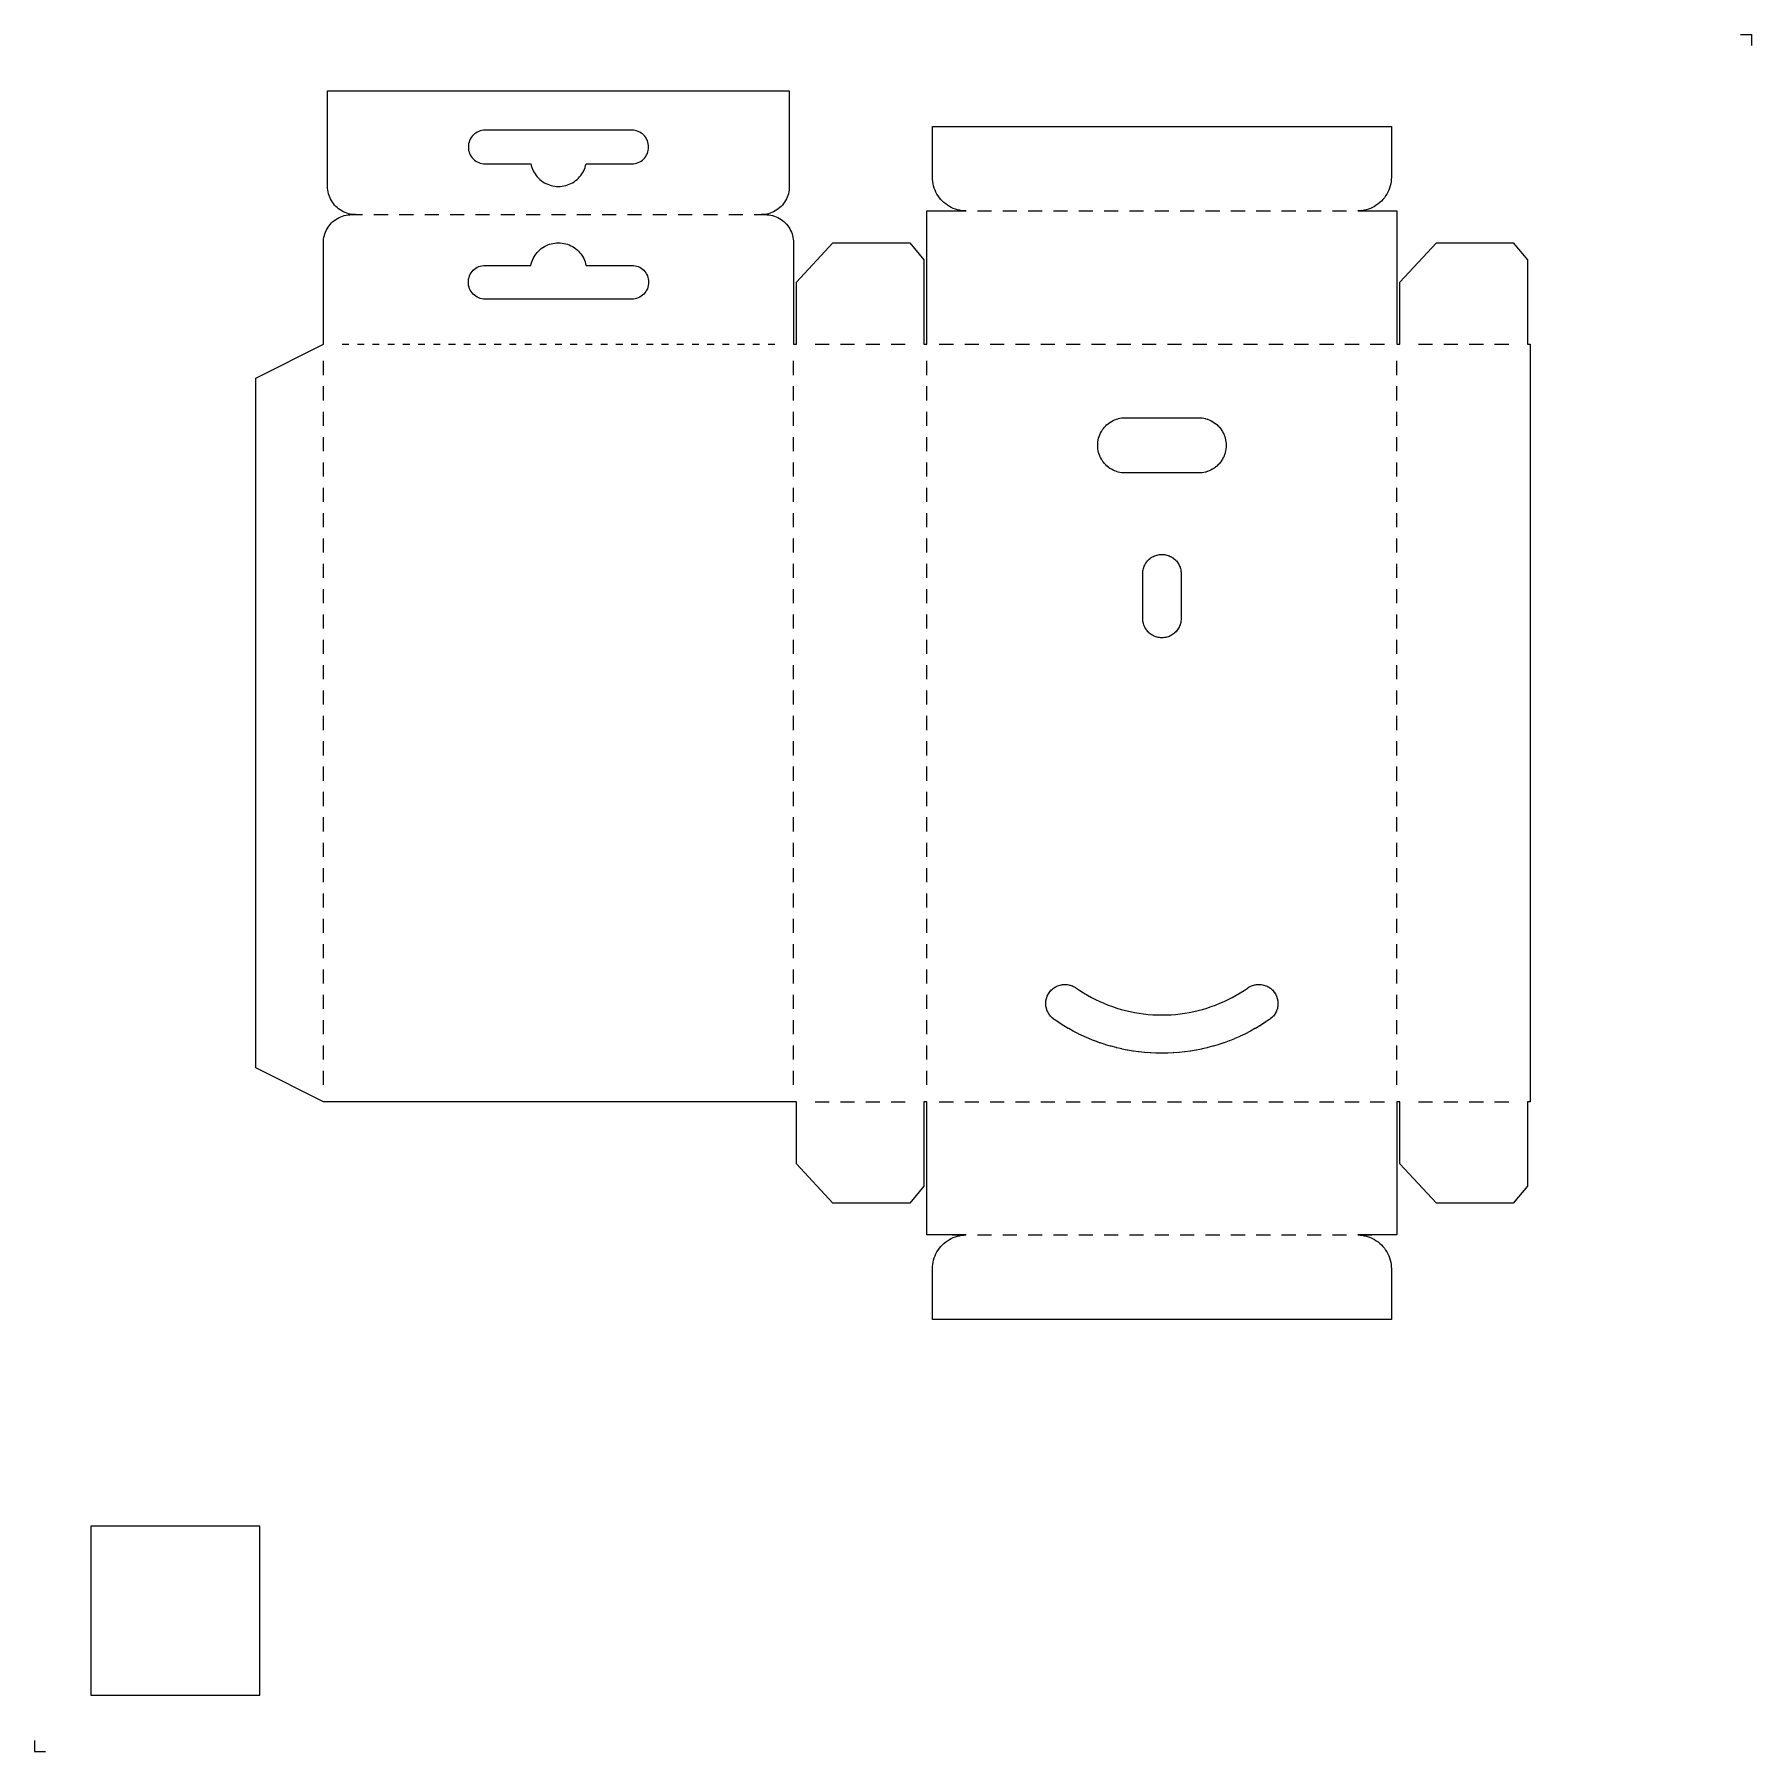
# Model space of a CAD drawing. Extents: x 0 to 305, y 0 to 305.
import ezdxf

# ---------------------------------------------------------------- set-up
doc = ezdxf.new("R2010")
doc.units = 0
doc.layers.add('KONTROLLE', color=7, linetype='Continuous')
doc.layers.add('SCHNEIDEN', color=1, linetype='Continuous')

msp = doc.modelspace()

# ---------------------------------------------------------------- linework, layer by layer
at = {"layer": 'KONTROLLE', "color": 7}
for points in [[(302.8, 304.8), (304.8, 304.8), (304.8, 302.8)], [(0, 2), (0, 0), (2, 0)]]:
    msp.add_lwpolyline(points, dxfattribs=at)
msp.add_lwpolyline([(40, 10), (40, 40), (10, 40), (10, 10)], close=True, dxfattribs=at)
at = {"layer": 'SCHNEIDEN', "color": 1}
for points in [[(39.3, 243.8), (39.3, 243.8), (51.3, 249.8), (51.3, 249.8), (51.3, 249.8), (51.3, 249.8), (51.3, 249.8), (51.3, 249.8), (51.3, 249.8), (51.3, 249.8), (51.3, 249.8), (51.3, 249.8), (51.3, 249.8), (51.3, 249.8), (51.3, 267.8), (51.3, 267.8), (51.31, 268.13), (51.31, 268.13), (51.34, 268.45), (51.34, 268.45), (51.4, 268.78), (51.4, 268.78), (51.47, 269.09), (51.47, 269.09), (51.57, 269.41), (51.57, 269.41), (51.68, 269.71), (51.68, 269.71), (51.82, 270.01), (51.82, 270.01), (51.97, 270.3), (51.97, 270.3), (52.14, 270.58), (52.14, 270.58), (52.33, 270.84), (52.33, 270.84), (52.54, 271.1), (52.54, 271.1), (52.76, 271.34), (52.76, 271.34), (53, 271.56), (53, 271.56), (53.26, 271.77), (53.26, 271.77), (53.52, 271.96), (53.52, 271.96), (53.8, 272.13), (53.8, 272.13), (54.09, 272.28), (54.09, 272.28), (54.39, 272.42), (54.39, 272.42), (54.69, 272.53), (54.69, 272.53), (55.01, 272.63), (55.01, 272.63), (55.32, 272.7), (55.32, 272.7), (55.65, 272.76), (55.65, 272.76), (55.97, 272.79), (55.97, 272.79), (56.3, 272.8), (56.3, 272.8), (56.99, 272.8), (56.99, 272.8), (56.99, 272.8), (56.99, 272.8), (56.99, 272.8), (56.99, 272.8), (56.99, 272.8), (56.99, 272.8), (56.99, 272.8), (56.99, 272.8), (56.99, 272.8), (56.99, 272.8), (56.99, 272.8), (56.99, 272.8), (56.99, 272.8), (56.99, 272.8), (56.99, 272.8), (56.99, 272.8), (56.99, 272.8), (56.99, 272.8), (56.99, 272.8), (56.99, 272.8), (56.99, 272.8), (56.99, 272.8), (56.99, 272.8), (56.99, 272.8), (56.99, 272.8), (56.99, 272.8), (56.99, 272.8), (56.99, 272.8), (56.99, 272.8), (56.99, 272.8), (56.99, 272.8), (56.72, 272.81), (56.72, 272.81), (56.4, 272.84), (56.4, 272.84), (56.07, 272.9), (56.07, 272.9), (55.76, 272.97), (55.76, 272.97), (55.44, 273.07), (55.44, 273.07), (55.14, 273.18), (55.14, 273.18), (54.84, 273.32), (54.84, 273.32), (54.55, 273.47), (54.55, 273.47), (54.27, 273.64), (54.27, 273.64), (54.01, 273.83), (54.01, 273.83), (53.75, 274.04), (53.75, 274.04), (53.51, 274.26), (53.51, 274.26), (53.29, 274.5), (53.29, 274.5), (53.08, 274.76), (53.08, 274.76), (52.89, 275.02), (52.89, 275.02), (52.72, 275.3), (52.72, 275.3), (52.57, 275.59), (52.57, 275.59), (52.43, 275.89), (52.43, 275.89), (52.32, 276.19), (52.32, 276.19), (52.22, 276.51), (52.22, 276.51), (52.15, 276.82), (52.15, 276.82), (52.09, 277.15), (52.09, 277.15), (52.06, 277.47), (52.06, 277.47), (52.05, 277.8), (52.05, 277.8), (52.05, 294.8), (52.05, 294.8), (52.05, 294.8), (134, 294.8), (134, 294.8), (134, 294.8), (134, 277.8), (134, 277.8), (133.99, 277.47), (133.99, 277.47), (133.96, 277.15), (133.96, 277.15), (133.9, 276.82), (133.9, 276.82), (133.83, 276.51), (133.83, 276.51), (133.73, 276.19), (133.73, 276.19), (133.62, 275.89), (133.62, 275.89), (133.48, 275.59), (133.48, 275.59), (133.33, 275.3), (133.33, 275.3), (133.16, 275.02), (133.16, 275.02), (132.97, 274.76), (132.97, 274.76), (132.76, 274.5), (132.76, 274.5), (132.54, 274.26), (132.54, 274.26), (132.3, 274.04), (132.3, 274.04), (132.04, 273.83), (132.04, 273.83), (131.78, 273.64), (131.78, 273.64), (131.5, 273.47), (131.5, 273.47), (131.21, 273.32), (131.21, 273.32), (130.91, 273.18), (130.91, 273.18), (130.61, 273.07), (130.61, 273.07), (130.29, 272.97), (130.29, 272.97), (129.98, 272.9), (129.98, 272.9), (129.65, 272.84), (129.65, 272.84), (129.33, 272.81), (129.33, 272.81), (129.06, 272.8), (129.06, 272.8), (129.06, 272.8), (129.06, 272.8), (129.06, 272.8), (129.06, 272.8), (129.06, 272.8), (129.06, 272.8), (129.06, 272.8), (129.06, 272.8), (129.06, 272.8), (129.06, 272.8), (129.06, 272.8), (129.06, 272.8), (129.06, 272.8), (129.06, 272.8), (129.06, 272.8), (129.06, 272.8), (129.06, 272.8), (129.06, 272.8), (129.06, 272.8), (129.06, 272.8), (129.06, 272.8), (129.06, 272.8), (129.06, 272.8), (129.06, 272.8), (129.06, 272.8), (129.06, 272.8), (129.06, 272.8), (129.06, 272.8), (129.06, 272.8), (129.06, 272.8), (129.06, 272.8), (129.75, 272.8), (129.75, 272.8), (130.08, 272.79), (130.08, 272.79), (130.4, 272.76), (130.4, 272.76), (130.73, 272.7), (130.73, 272.7), (131.04, 272.63), (131.04, 272.63), (131.36, 272.53), (131.36, 272.53), (131.66, 272.42), (131.66, 272.42), (131.96, 272.28), (131.96, 272.28), (132.25, 272.13), (132.25, 272.13), (132.53, 271.96), (132.53, 271.96), (132.79, 271.77), (132.79, 271.77), (133.05, 271.56), (133.05, 271.56), (133.29, 271.34), (133.29, 271.34), (133.51, 271.1), (133.51, 271.1), (133.72, 270.84), (133.72, 270.84), (133.91, 270.58), (133.91, 270.58), (134.08, 270.3), (134.08, 270.3), (134.23, 270.01), (134.23, 270.01), (134.37, 269.71), (134.37, 269.71), (134.48, 269.41), (134.48, 269.41), (134.58, 269.09), (134.58, 269.09), (134.65, 268.78), (134.65, 268.78), (134.71, 268.45), (134.71, 268.45), (134.74, 268.13), (134.74, 268.13), (134.75, 267.8), (134.75, 267.8), (134.75, 249.8), (134.75, 249.8), (134.75, 249.8), (134.75, 249.8), (134.75, 249.8), (134.75, 249.8), (134.75, 249.8), (134.75, 249.8), (134.75, 249.8), (134.75, 249.8), (134.75, 249.8), (134.75, 249.8), (134.75, 249.8), (134.75, 249.8), (134.75, 249.8), (134.75, 249.8), (134.75, 249.8), (135.25, 249.8), (135.25, 249.8), (135.25, 249.8), (135.25, 249.8), (135.25, 249.8), (135.25, 249.8), (135.25, 249.8), (135.25, 249.8), (135.25, 249.8), (135.25, 249.8), (135.25, 249.8), (135.25, 249.8), (135.25, 249.8), (135.25, 249.8), (135.25, 249.8), (135.25, 249.8), (135.25, 249.8), (135.25, 260.8), (135.25, 260.8), (135.25, 260.8), (141.75, 267.8), (141.75, 267.8), (141.75, 267.8), (155.4, 267.8), (155.4, 267.8), (155.4, 267.8), (157.9, 264.8), (157.9, 264.8), (157.9, 264.8), (157.9, 249.8), (157.9, 249.8), (157.9, 249.8), (157.9, 249.8), (157.9, 249.8), (157.9, 249.8), (157.9, 249.8), (157.9, 249.8), (157.9, 249.8), (157.9, 249.8), (157.9, 249.8), (157.9, 249.8), (157.9, 249.8), (157.9, 249.8), (157.9, 249.8), (157.9, 249.8), (157.9, 249.8), (158.4, 249.8), (158.4, 249.8), (158.4, 249.8), (158.4, 249.8), (158.4, 249.8), (158.4, 249.8), (158.4, 249.8), (158.4, 249.8), (158.4, 249.8), (158.4, 249.8), (158.4, 249.8), (158.4, 249.8), (158.4, 249.8), (158.4, 249.8), (158.4, 249.8), (158.4, 249.8), (158.4, 249.8), (158.4, 273.45), (158.4, 273.45), (158.4, 273.45), (165.34, 273.45), (165.34, 273.45), (165.34, 273.45), (165.34, 273.45), (165.34, 273.45), (165.34, 273.45), (165.34, 273.45), (165.34, 273.45), (165.34, 273.45), (165.34, 273.45), (165.34, 273.45), (165.34, 273.45), (165.34, 273.45), (165.34, 273.45), (165.34, 273.45), (165.34, 273.45), (165.34, 273.45), (165.34, 273.45), (165.34, 273.45), (165.34, 273.45), (165.34, 273.45), (165.34, 273.45), (165.34, 273.45), (165.34, 273.45), (165.34, 273.45), (165.34, 273.45), (165.34, 273.45), (165.34, 273.45), (165.34, 273.45), (165.34, 273.45), (165.34, 273.45), (165.34, 273.45), (165.34, 273.45), (165.01, 273.46), (165.01, 273.46), (164.62, 273.5), (164.62, 273.5), (164.23, 273.57), (164.23, 273.57), (163.85, 273.65), (163.85, 273.65), (163.47, 273.77), (163.47, 273.77), (163.1, 273.91), (163.1, 273.91), (162.75, 274.07), (162.75, 274.07), (162.4, 274.25), (162.4, 274.25), (162.07, 274.46), (162.07, 274.46), (161.75, 274.69), (161.75, 274.69), (161.44, 274.94), (161.44, 274.94), (161.16, 275.21), (161.16, 275.21), (160.89, 275.49), (160.89, 275.49), (160.64, 275.8), (160.64, 275.8), (160.41, 276.12), (160.41, 276.12), (160.2, 276.45), (160.2, 276.45), (160.02, 276.8), (160.02, 276.8), (159.86, 277.15), (159.86, 277.15), (159.72, 277.52), (159.72, 277.52), (159.6, 277.9), (159.6, 277.9), (159.52, 278.28), (159.52, 278.28), (159.45, 278.67), (159.45, 278.67), (159.41, 279.06), (159.41, 279.06), (159.4, 279.45), (159.4, 279.45), (159.4, 288.45), (159.4, 288.45), (159.4, 288.45), (240.85, 288.45), (240.85, 288.45), (240.85, 288.45), (240.85, 279.45), (240.85, 279.45), (240.84, 279.06), (240.84, 279.06), (240.8, 278.67), (240.8, 278.67), (240.73, 278.28), (240.73, 278.28), (240.65, 277.9), (240.65, 277.9), (240.53, 277.52), (240.53, 277.52), (240.39, 277.15), (240.39, 277.15), (240.23, 276.8), (240.23, 276.8), (240.05, 276.45), (240.05, 276.45), (239.84, 276.12), (239.84, 276.12), (239.61, 275.8), (239.61, 275.8), (239.36, 275.49), (239.36, 275.49), (239.09, 275.21), (239.09, 275.21), (238.81, 274.94), (238.81, 274.94), (238.5, 274.69), (238.5, 274.69), (238.18, 274.46), (238.18, 274.46), (237.85, 274.25), (237.85, 274.25), (237.5, 274.07), (237.5, 274.07), (237.15, 273.91), (237.15, 273.91), (236.78, 273.77), (236.78, 273.77), (236.4, 273.65), (236.4, 273.65), (236.02, 273.57), (236.02, 273.57), (235.63, 273.5), (235.63, 273.5), (235.24, 273.46), (235.24, 273.46), (234.91, 273.45), (234.91, 273.45), (234.91, 273.45), (234.91, 273.45), (234.91, 273.45), (234.91, 273.45), (234.91, 273.45), (234.91, 273.45), (234.91, 273.45), (234.91, 273.45), (234.91, 273.45), (234.91, 273.45), (234.91, 273.45), (234.91, 273.45), (234.91, 273.45), (234.91, 273.45), (234.91, 273.45), (234.91, 273.45), (234.91, 273.45), (234.91, 273.45), (234.91, 273.45), (234.91, 273.45), (234.91, 273.45), (234.91, 273.45), (234.91, 273.45), (234.91, 273.45), (234.91, 273.45), (234.91, 273.45), (234.91, 273.45), (234.91, 273.45), (234.91, 273.45), (234.91, 273.45), (234.91, 273.45), (241.85, 273.45), (241.85, 273.45), (241.85, 273.45), (241.85, 249.8), (241.85, 249.8), (241.85, 249.8), (241.85, 249.8), (241.85, 249.8), (241.85, 249.8), (241.85, 249.8), (241.85, 249.8), (241.85, 249.8), (241.85, 249.8), (241.85, 249.8), (241.85, 249.8), (241.85, 249.8), (241.85, 249.8), (241.85, 249.8), (241.85, 249.8), (241.85, 249.8), (242.35, 249.8), (242.35, 249.8), (242.35, 249.8), (242.35, 249.8), (242.35, 249.8), (242.35, 249.8), (242.35, 249.8), (242.35, 249.8), (242.35, 249.8), (242.35, 249.8), (242.35, 249.8), (242.35, 249.8), (242.35, 249.8), (242.35, 249.8), (242.35, 249.8), (242.35, 249.8), (242.35, 249.8), (242.35, 260.8), (242.35, 260.8), (242.35, 260.8), (248.85, 267.8), (248.85, 267.8), (248.85, 267.8), (262.5, 267.8), (262.5, 267.8), (262.5, 267.8), (265, 264.8), (265, 264.8), (265, 264.8), (265, 249.8), (265, 249.8), (265, 249.8), (265, 249.8), (265, 249.8), (265, 249.8), (265, 249.8), (265, 249.8), (265, 249.8), (265, 249.8), (265, 249.8), (265, 249.8), (265, 249.8), (265, 249.8), (265, 249.8), (265, 249.8), (265, 249.8), (265.5, 249.8), (265.5, 249.8), (265.5, 249.8), (265.5, 115.35), (265.5, 115.35), (265.5, 115.35), (265, 115.35), (265, 115.35), (265, 115.35), (265, 115.35), (265, 115.35), (265, 115.35), (265, 115.35), (265, 115.35), (265, 115.35), (265, 115.35), (265, 115.35), (265, 115.35), (265, 115.35), (265, 115.35), (265, 115.35), (265, 115.35), (265, 115.35), (265, 100.35), (265, 100.35), (265, 100.35), (262.5, 97.35), (262.5, 97.35), (262.5, 97.35), (248.85, 97.35), (248.85, 97.35), (248.85, 97.35), (242.35, 104.35), (242.35, 104.35), (242.35, 104.35), (242.35, 115.35), (242.35, 115.35), (242.35, 115.35), (242.35, 115.35), (242.35, 115.35), (242.35, 115.35), (242.35, 115.35), (242.35, 115.35), (242.35, 115.35), (242.35, 115.35), (242.35, 115.35), (242.35, 115.35), (242.35, 115.35), (242.35, 115.35), (242.35, 115.35), (242.35, 115.35), (242.35, 115.35), (241.85, 115.35), (241.85, 115.35), (241.85, 115.35), (241.85, 115.35), (241.85, 115.35), (241.85, 115.35), (241.85, 115.35), (241.85, 115.35), (241.85, 115.35), (241.85, 115.35), (241.85, 115.35), (241.85, 115.35), (241.85, 115.35), (241.85, 115.35), (241.85, 115.35), (241.85, 115.35), (241.85, 115.35), (241.85, 91.7), (241.85, 91.7), (241.85, 91.7), (234.91, 91.7), (234.91, 91.7), (234.91, 91.7), (234.91, 91.7), (234.91, 91.7), (234.91, 91.7), (234.91, 91.7), (234.91, 91.7), (234.91, 91.7), (234.91, 91.7), (234.91, 91.7), (234.91, 91.7), (234.91, 91.7), (234.91, 91.7), (234.91, 91.7), (234.91, 91.7), (234.91, 91.7), (234.91, 91.7), (234.91, 91.7), (234.91, 91.7), (234.91, 91.7), (234.91, 91.7), (234.91, 91.7), (234.91, 91.7), (234.91, 91.7), (234.91, 91.7), (234.91, 91.7), (234.91, 91.7), (234.91, 91.7), (234.91, 91.7), (234.91, 91.7), (234.91, 91.7), (234.91, 91.7), (235.24, 91.69), (235.24, 91.69), (235.63, 91.65), (235.63, 91.65), (236.02, 91.58), (236.02, 91.58), (236.4, 91.5), (236.4, 91.5), (236.78, 91.38), (236.78, 91.38), (237.15, 91.24), (237.15, 91.24), (237.5, 91.08), (237.5, 91.08), (237.85, 90.9), (237.85, 90.9), (238.18, 90.69), (238.18, 90.69), (238.5, 90.46), (238.5, 90.46), (238.81, 90.21), (238.81, 90.21), (239.09, 89.94), (239.09, 89.94), (239.36, 89.66), (239.36, 89.66), (239.61, 89.35), (239.61, 89.35), (239.84, 89.03), (239.84, 89.03), (240.05, 88.7), (240.05, 88.7), (240.23, 88.35), (240.23, 88.35), (240.39, 88), (240.39, 88), (240.53, 87.63), (240.53, 87.63), (240.65, 87.25), (240.65, 87.25), (240.73, 86.87), (240.73, 86.87), (240.8, 86.48), (240.8, 86.48), (240.84, 86.09), (240.84, 86.09), (240.85, 85.7), (240.85, 85.7), (240.85, 76.7), (240.85, 76.7), (240.85, 76.7), (159.4, 76.7), (159.4, 76.7), (159.4, 76.7), (159.4, 85.7), (159.4, 85.7), (159.41, 86.09), (159.41, 86.09), (159.45, 86.48), (159.45, 86.48), (159.52, 86.87), (159.52, 86.87), (159.6, 87.25), (159.6, 87.25), (159.72, 87.63), (159.72, 87.63), (159.86, 88), (159.86, 88), (160.02, 88.35), (160.02, 88.35), (160.2, 88.7), (160.2, 88.7), (160.41, 89.03), (160.41, 89.03), (160.64, 89.35), (160.64, 89.35), (160.89, 89.66), (160.89, 89.66), (161.16, 89.94), (161.16, 89.94), (161.44, 90.21), (161.44, 90.21), (161.75, 90.46), (161.75, 90.46), (162.07, 90.69), (162.07, 90.69), (162.4, 90.9), (162.4, 90.9), (162.75, 91.08), (162.75, 91.08), (163.1, 91.24), (163.1, 91.24), (163.47, 91.38), (163.47, 91.38), (163.85, 91.5), (163.85, 91.5), (164.23, 91.58), (164.23, 91.58), (164.62, 91.65), (164.62, 91.65), (165.01, 91.69), (165.01, 91.69), (165.34, 91.7), (165.34, 91.7), (165.34, 91.7), (165.34, 91.7), (165.34, 91.7), (165.34, 91.7), (165.34, 91.7), (165.34, 91.7), (165.34, 91.7), (165.34, 91.7), (165.34, 91.7), (165.34, 91.7), (165.34, 91.7), (165.34, 91.7), (165.34, 91.7), (165.34, 91.7), (165.34, 91.7), (165.34, 91.7), (165.34, 91.7), (165.34, 91.7), (165.34, 91.7), (165.34, 91.7), (165.34, 91.7), (165.34, 91.7), (165.34, 91.7), (165.34, 91.7), (165.34, 91.7), (165.34, 91.7), (165.34, 91.7), (165.34, 91.7), (165.34, 91.7), (165.34, 91.7), (165.34, 91.7), (158.4, 91.7), (158.4, 91.7), (158.4, 91.7), (158.4, 115.35), (158.4, 115.35), (158.4, 115.35), (158.4, 115.35), (158.4, 115.35), (158.4, 115.35), (158.4, 115.35), (158.4, 115.35), (158.4, 115.35), (158.4, 115.35), (158.4, 115.35), (158.4, 115.35), (158.4, 115.35), (158.4, 115.35), (158.4, 115.35), (158.4, 115.35), (158.4, 115.35), (157.9, 115.35), (157.9, 115.35), (157.9, 115.35), (157.9, 115.35), (157.9, 115.35), (157.9, 115.35), (157.9, 115.35), (157.9, 115.35), (157.9, 115.35), (157.9, 115.35), (157.9, 115.35), (157.9, 115.35), (157.9, 115.35), (157.9, 115.35), (157.9, 115.35), (157.9, 115.35), (157.9, 115.35), (157.9, 100.35), (157.9, 100.35), (157.9, 100.35), (155.4, 97.35), (155.4, 97.35), (155.4, 97.35), (141.75, 97.35), (141.75, 97.35), (141.75, 97.35), (135.25, 104.35), (135.25, 104.35), (135.25, 104.35), (135.25, 115.35), (135.25, 115.35), (135.25, 115.35), (135.25, 115.35), (135.25, 115.35), (135.25, 115.35), (135.25, 115.35), (135.25, 115.35), (135.25, 115.35), (135.25, 115.35), (135.25, 115.35), (135.25, 115.35), (135.25, 115.35), (135.25, 115.35), (135.25, 115.35), (135.25, 115.35), (135.25, 115.35), (51.3, 115.35), (51.3, 115.35), (51.3, 115.35), (51.3, 115.35), (51.3, 115.35), (39.3, 121.35), (39.3, 121.35), (39.3, 121.35), (39.3, 243.8)], [(106.32, 281.81), (106.61, 281.86), (106.9, 281.93), (107.17, 282.03), (107.44, 282.15), (107.69, 282.31), (107.93, 282.48), (108.15, 282.68), (108.34, 282.9), (108.52, 283.13), (108.67, 283.39), (108.8, 283.65), (108.9, 283.93), (108.97, 284.21), (109.01, 284.51), (109.03, 284.8), (109.01, 285.09), (108.97, 285.39), (108.9, 285.67), (108.8, 285.95), (108.67, 286.21), (108.52, 286.47), (108.34, 286.7), (108.15, 286.92), (107.93, 287.12), (107.69, 287.29), (107.44, 287.45), (107.17, 287.57), (106.9, 287.67), (106.61, 287.74), (106.32, 287.79), (106.03, 287.8), (93.03, 287.8), (80.03, 287.8), (79.73, 287.79), (79.44, 287.74), (79.15, 287.67), (78.88, 287.57), (78.61, 287.45), (78.36, 287.29), (78.12, 287.12), (77.9, 286.92), (77.71, 286.7), (77.53, 286.47), (77.38, 286.21), (77.25, 285.95), (77.15, 285.67), (77.08, 285.39), (77.04, 285.09), (77.03, 284.8), (77.04, 284.51), (77.08, 284.21), (77.15, 283.93), (77.25, 283.65), (77.38, 283.39), (77.53, 283.13), (77.71, 282.9), (77.9, 282.68), (78.12, 282.48), (78.36, 282.31), (78.61, 282.15), (78.88, 282.03), (79.15, 281.93), (79.44, 281.86), (79.73, 281.81), (80.03, 281.8), (88.13, 281.8), (88.2, 281.51), (88.29, 281.19), (88.41, 280.89), (88.54, 280.59), (88.69, 280.3), (88.87, 280.02), (89.06, 279.76), (89.27, 279.5), (89.49, 279.26), (89.73, 279.04), (89.98, 278.83), (90.25, 278.64), (90.53, 278.47), (90.81, 278.32), (91.11, 278.18), (91.42, 278.07), (91.73, 277.97), (92.05, 277.9), (92.37, 277.84), (92.7, 277.81), (93.03, 277.8), (93.35, 277.81), (93.68, 277.84), (94, 277.9), (94.32, 277.97), (94.63, 278.07), (94.94, 278.18), (95.24, 278.32), (95.52, 278.47), (95.8, 278.64), (96.07, 278.83), (96.32, 279.04), (96.56, 279.26), (96.78, 279.5), (96.99, 279.76), (97.18, 280.02), (97.36, 280.3), (97.51, 280.59), (97.64, 280.89), (97.76, 281.19), (97.85, 281.51), (97.92, 281.8), (106.03, 281.8)], [(106.32, 263.79), (106.61, 263.74), (106.9, 263.67), (107.17, 263.57), (107.44, 263.45), (107.69, 263.29), (107.93, 263.12), (108.15, 262.92), (108.34, 262.7), (108.52, 262.47), (108.67, 262.21), (108.8, 261.95), (108.9, 261.67), (108.97, 261.39), (109.01, 261.09), (109.03, 260.8), (109.01, 260.51), (108.97, 260.21), (108.9, 259.93), (108.8, 259.65), (108.67, 259.39), (108.52, 259.13), (108.34, 258.9), (108.15, 258.68), (107.93, 258.48), (107.69, 258.31), (107.44, 258.15), (107.17, 258.03), (106.9, 257.93), (106.61, 257.86), (106.32, 257.81), (106.03, 257.8), (93.03, 257.8), (80.03, 257.8), (79.73, 257.81), (79.44, 257.86), (79.15, 257.93), (78.88, 258.03), (78.61, 258.15), (78.36, 258.31), (78.12, 258.48), (77.9, 258.68), (77.71, 258.9), (77.53, 259.13), (77.38, 259.39), (77.25, 259.65), (77.15, 259.93), (77.08, 260.21), (77.04, 260.51), (77.03, 260.8), (77.04, 261.09), (77.08, 261.39), (77.15, 261.67), (77.25, 261.95), (77.38, 262.21), (77.53, 262.47), (77.71, 262.7), (77.9, 262.92), (78.12, 263.12), (78.36, 263.29), (78.61, 263.45), (78.88, 263.57), (79.15, 263.67), (79.44, 263.74), (79.73, 263.79), (80.03, 263.8), (88.13, 263.8), (88.2, 264.09), (88.29, 264.41), (88.41, 264.71), (88.54, 265.01), (88.69, 265.3), (88.87, 265.58), (89.06, 265.84), (89.27, 266.1), (89.49, 266.34), (89.73, 266.56), (89.98, 266.77), (90.25, 266.96), (90.53, 267.13), (90.81, 267.28), (91.11, 267.42), (91.42, 267.53), (91.73, 267.63), (92.05, 267.7), (92.37, 267.76), (92.7, 267.79), (93.03, 267.8), (93.35, 267.79), (93.68, 267.76), (94, 267.7), (94.32, 267.63), (94.63, 267.53), (94.94, 267.42), (95.24, 267.28), (95.52, 267.13), (95.8, 266.96), (96.07, 266.77), (96.32, 266.56), (96.56, 266.34), (96.78, 266.1), (96.99, 265.84), (97.18, 265.58), (97.36, 265.3), (97.51, 265.01), (97.64, 264.71), (97.76, 264.41), (97.85, 264.09), (97.92, 263.8), (106.03, 263.8)], [(206.64, 226.95), (206.63, 226.95), (193.62, 226.95), (193.61, 226.95), (193.32, 226.96), (193.29, 226.96), (193, 226.99), (192.97, 226.99), (192.68, 227.04), (192.66, 227.05), (192.37, 227.11), (192.34, 227.12), (192.06, 227.21), (192.04, 227.21), (191.76, 227.32), (191.74, 227.33), (191.47, 227.45), (191.45, 227.46), (191.19, 227.6), (191.16, 227.61), (190.91, 227.77), (190.89, 227.78), (190.65, 227.95), (190.63, 227.97), (190.4, 228.16), (190.38, 228.17), (190.17, 228.38), (190.15, 228.39), (189.95, 228.61), (189.93, 228.63), (189.75, 228.86), (189.73, 228.88), (189.56, 229.12), (189.54, 229.14), (189.39, 229.39), (189.38, 229.41), (189.24, 229.67), (189.22, 229.69), (189.1, 229.96), (189.09, 229.99), (188.99, 230.26), (188.98, 230.29), (188.9, 230.57), (188.89, 230.59), (188.82, 230.88), (188.82, 230.91), (188.77, 231.2), (188.77, 231.22), (188.74, 231.52), (188.73, 231.54), (188.73, 231.84), (188.73, 231.86), (188.73, 232.16), (188.74, 232.18), (188.77, 232.48), (188.77, 232.5), (188.82, 232.79), (188.82, 232.82), (188.89, 233.11), (188.9, 233.13), (188.98, 233.41), (188.99, 233.44), (189.09, 233.71), (189.1, 233.74), (189.22, 234.01), (189.24, 234.03), (189.38, 234.29), (189.39, 234.31), (189.54, 234.56), (189.56, 234.58), (189.73, 234.82), (189.75, 234.84), (189.93, 235.07), (189.95, 235.09), (190.15, 235.31), (190.17, 235.32), (190.38, 235.53), (190.4, 235.54), (190.63, 235.73), (190.65, 235.75), (190.89, 235.92), (190.91, 235.93), (191.16, 236.09), (191.19, 236.1), (191.45, 236.24), (191.47, 236.25), (191.74, 236.37), (191.76, 236.38), (192.04, 236.49), (192.06, 236.49), (192.34, 236.58), (192.37, 236.59), (192.66, 236.65), (192.68, 236.66), (192.97, 236.71), (193, 236.71), (193.29, 236.74), (193.32, 236.74), (193.61, 236.75), (193.62, 236.75), (206.63, 236.75), (206.64, 236.75), (206.93, 236.74), (206.96, 236.74), (207.25, 236.71), (207.28, 236.71), (207.57, 236.66), (207.59, 236.65), (207.88, 236.59), (207.91, 236.58), (208.19, 236.49), (208.21, 236.49), (208.49, 236.38), (208.51, 236.37), (208.78, 236.25), (208.8, 236.24), (209.06, 236.1), (209.09, 236.09), (209.34, 235.93), (209.36, 235.92), (209.6, 235.75), (209.62, 235.73), (209.85, 235.54), (209.87, 235.53), (210.08, 235.32), (210.1, 235.31), (210.3, 235.09), (210.32, 235.07), (210.5, 234.84), (210.52, 234.82), (210.69, 234.58), (210.71, 234.56), (210.86, 234.31), (210.87, 234.29), (211.01, 234.03), (211.03, 234.01), (211.15, 233.74), (211.16, 233.71), (211.26, 233.44), (211.27, 233.41), (211.35, 233.13), (211.36, 233.11), (211.43, 232.82), (211.43, 232.79), (211.48, 232.5), (211.48, 232.48), (211.51, 232.18), (211.52, 232.16), (211.52, 231.86), (211.52, 231.84), (211.52, 231.54), (211.51, 231.52), (211.48, 231.22), (211.48, 231.2), (211.43, 230.91), (211.43, 230.88), (211.36, 230.59), (211.35, 230.57), (211.27, 230.29), (211.26, 230.26), (211.16, 229.99), (211.15, 229.96), (211.03, 229.69), (211.01, 229.67), (210.87, 229.41), (210.86, 229.39), (210.71, 229.14), (210.69, 229.12), (210.52, 228.88), (210.5, 228.86), (210.32, 228.63), (210.3, 228.61), (210.1, 228.39), (210.08, 228.38), (209.87, 228.17), (209.85, 228.16), (209.62, 227.97), (209.6, 227.95), (209.36, 227.78), (209.34, 227.77), (209.09, 227.61), (209.06, 227.6), (208.8, 227.46), (208.78, 227.45), (208.51, 227.33), (208.49, 227.32), (208.21, 227.21), (208.19, 227.21), (207.91, 227.12), (207.88, 227.11), (207.59, 227.05), (207.57, 227.04), (207.28, 226.99), (207.25, 226.99), (206.96, 226.96), (206.93, 226.96)], [(200.14, 197.7), (200.12, 197.7), (200.11, 197.7), (199.92, 197.71), (199.89, 197.71), (199.69, 197.73), (199.67, 197.73), (199.47, 197.76), (199.45, 197.77), (199.26, 197.81), (199.23, 197.82), (199.04, 197.88), (199.02, 197.88), (198.84, 197.95), (198.81, 197.96), (198.63, 198.04), (198.61, 198.06), (198.44, 198.15), (198.41, 198.16), (198.25, 198.27), (198.23, 198.28), (198.07, 198.39), (198.04, 198.41), (197.89, 198.54), (197.87, 198.55), (197.73, 198.69), (197.71, 198.71), (197.58, 198.85), (197.56, 198.87), (197.44, 199.02), (197.42, 199.04), (197.31, 199.2), (197.29, 199.22), (197.19, 199.39), (197.17, 199.41), (197.08, 199.58), (197.07, 199.61), (196.99, 199.79), (196.98, 199.81), (196.91, 199.99), (196.9, 200.02), (196.84, 200.21), (196.84, 200.23), (196.79, 200.42), (196.79, 200.45), (196.76, 200.64), (196.75, 200.67), (196.73, 200.86), (196.73, 200.89), (196.73, 201.09), (196.72, 201.1), (196.72, 209.1), (196.73, 209.11), (196.73, 209.31), (196.73, 209.34), (196.75, 209.53), (196.76, 209.56), (196.79, 209.75), (196.79, 209.78), (196.84, 209.97), (196.84, 209.99), (196.9, 210.18), (196.91, 210.21), (196.98, 210.39), (196.99, 210.41), (197.07, 210.59), (197.08, 210.62), (197.17, 210.79), (197.19, 210.81), (197.29, 210.98), (197.31, 211), (197.42, 211.16), (197.44, 211.18), (197.56, 211.33), (197.58, 211.35), (197.71, 211.49), (197.73, 211.51), (197.87, 211.65), (197.89, 211.66), (198.04, 211.79), (198.07, 211.81), (198.23, 211.92), (198.25, 211.93), (198.41, 212.04), (198.44, 212.05), (198.61, 212.14), (198.63, 212.15), (198.81, 212.24), (198.84, 212.25), (199.02, 212.32), (199.04, 212.32), (199.23, 212.38), (199.26, 212.39), (199.45, 212.43), (199.47, 212.44), (199.67, 212.47), (199.69, 212.47), (199.89, 212.49), (199.92, 212.49), (200.11, 212.5), (200.14, 212.5), (200.33, 212.49), (200.36, 212.49), (200.56, 212.47), (200.58, 212.47), (200.78, 212.44), (200.8, 212.43), (200.99, 212.39), (201.02, 212.38), (201.21, 212.32), (201.23, 212.32), (201.41, 212.25), (201.44, 212.24), (201.62, 212.15), (201.64, 212.14), (201.81, 212.05), (201.84, 212.04), (202, 211.93), (202.02, 211.92), (202.18, 211.81), (202.21, 211.79), (202.36, 211.66), (202.38, 211.65), (202.52, 211.51), (202.54, 211.49), (202.67, 211.35), (202.69, 211.33), (202.81, 211.18), (202.83, 211.16), (202.94, 211), (202.96, 210.98), (203.06, 210.81), (203.08, 210.79), (203.17, 210.62), (203.18, 210.59), (203.26, 210.41), (203.27, 210.39), (203.34, 210.21), (203.35, 210.18), (203.41, 209.99), (203.41, 209.97), (203.46, 209.78), (203.46, 209.75), (203.49, 209.56), (203.5, 209.53), (203.52, 209.34), (203.52, 209.31), (203.52, 209.11), (203.52, 209.1), (203.52, 201.1), (203.52, 201.09), (203.52, 200.89), (203.52, 200.86), (203.5, 200.67), (203.49, 200.64), (203.46, 200.45), (203.46, 200.42), (203.41, 200.23), (203.41, 200.21), (203.35, 200.02), (203.34, 199.99), (203.27, 199.81), (203.26, 199.79), (203.18, 199.61), (203.17, 199.58), (203.08, 199.41), (203.06, 199.39), (202.96, 199.22), (202.94, 199.2), (202.83, 199.04), (202.81, 199.02), (202.69, 198.87), (202.67, 198.85), (202.54, 198.71), (202.52, 198.69), (202.38, 198.55), (202.36, 198.54), (202.21, 198.41), (202.18, 198.39), (202.02, 198.28), (202, 198.27), (201.84, 198.16), (201.81, 198.15), (201.64, 198.06), (201.62, 198.04), (201.44, 197.96), (201.41, 197.95), (201.23, 197.88), (201.21, 197.88), (201.02, 197.82), (200.99, 197.81), (200.8, 197.77), (200.78, 197.76), (200.58, 197.73), (200.56, 197.73), (200.36, 197.71), (200.33, 197.71)], [(185.54, 135.11), (186.23, 134.67), (186.93, 134.26), (187.64, 133.86), (188.36, 133.49), (189.09, 133.15), (189.84, 132.82), (190.59, 132.52), (191.36, 132.24), (192.13, 131.98), (192.9, 131.75), (193.69, 131.54), (194.48, 131.36), (195.28, 131.2), (196.08, 131.06), (196.88, 130.95), (197.69, 130.86), (198.5, 130.8), (199.31, 130.76), (200.12, 130.75), (200.94, 130.76), (201.75, 130.8), (202.56, 130.86), (203.37, 130.95), (204.17, 131.06), (204.97, 131.2), (205.77, 131.36), (206.56, 131.54), (207.35, 131.75), (208.12, 131.98), (208.89, 132.24), (209.66, 132.52), (210.41, 132.82), (211.16, 133.15), (211.89, 133.49), (212.61, 133.86), (213.32, 134.26), (214.02, 134.67), (214.71, 135.11), (215.42, 135.59), (215.44, 135.6), (215.6, 135.7), (215.62, 135.72), (215.8, 135.81), (215.82, 135.82), (216, 135.9), (216.02, 135.91), (216.21, 135.98), (216.23, 135.99), (216.42, 136.05), (216.44, 136.06), (216.63, 136.1), (216.66, 136.11), (216.85, 136.14), (216.88, 136.14), (217.07, 136.17), (217.1, 136.17), (217.3, 136.18), (217.32, 136.18), (217.52, 136.17), (217.55, 136.17), (217.74, 136.15), (217.77, 136.15), (217.96, 136.12), (217.99, 136.11), (218.18, 136.07), (218.2, 136.06), (218.39, 136.01), (218.42, 136), (218.6, 135.93), (218.62, 135.92), (218.8, 135.84), (218.83, 135.83), (219, 135.74), (219.02, 135.72), (219.19, 135.62), (219.21, 135.61), (219.37, 135.49), (219.39, 135.48), (219.55, 135.35), (219.57, 135.34), (219.71, 135.2), (219.73, 135.19), (219.86, 135.04), (219.88, 135.02), (220.01, 134.87), (220.02, 134.85), (220.14, 134.69), (220.15, 134.67), (220.26, 134.51), (220.27, 134.48), (220.37, 134.31), (220.38, 134.29), (220.46, 134.11), (220.47, 134.08), (220.54, 133.9), (220.55, 133.88), (220.61, 133.69), (220.61, 133.66), (220.66, 133.47), (220.66, 133.45), (220.7, 133.25), (220.7, 133.23), (220.72, 133.03), (220.72, 133.01), (220.73, 132.81), (220.73, 132.78), (220.73, 132.59), (220.73, 132.56), (220.71, 132.37), (220.7, 132.34), (220.67, 132.15), (220.67, 132.12), (220.63, 131.93), (220.62, 131.9), (220.56, 131.72), (220.55, 131.69), (220.49, 131.51), (220.48, 131.48), (220.4, 131.3), (220.39, 131.28), (220.29, 131.11), (220.28, 131.08), (220.18, 130.92), (220.16, 130.89), (220.05, 130.73), (220.04, 130.71), (219.91, 130.56), (219.89, 130.54), (219.76, 130.4), (219.74, 130.38), (219.6, 130.24), (219.58, 130.23), (219.43, 130.1), (219.41, 130.08), (219.25, 129.97), (219.24, 129.96), (218.48, 129.45), (218.48, 129.44), (218.4, 129.39), (218.39, 129.39), (217.62, 128.9), (217.62, 128.9), (217.54, 128.85), (217.53, 128.85), (216.74, 128.38), (216.74, 128.38), (216.66, 128.33), (216.65, 128.33), (215.85, 127.88), (215.85, 127.88), (215.76, 127.84), (215.76, 127.84), (214.94, 127.42), (214.94, 127.42), (214.86, 127.37), (214.85, 127.37), (214.02, 126.98), (214.02, 126.98), (213.93, 126.94), (213.93, 126.94), (213.09, 126.57), (213.08, 126.57), (213, 126.53), (212.99, 126.53), (212.14, 126.19), (212.14, 126.19), (212.05, 126.15), (212.05, 126.15), (211.19, 125.83), (211.18, 125.83), (211.09, 125.8), (211.09, 125.8), (210.22, 125.51), (210.21, 125.51), (210.12, 125.48), (210.12, 125.48), (209.24, 125.22), (209.24, 125.22), (209.15, 125.19), (209.14, 125.19), (208.26, 124.96), (208.25, 124.95), (208.16, 124.93), (208.15, 124.93), (207.26, 124.72), (207.26, 124.72), (207.17, 124.7), (207.16, 124.7), (206.26, 124.52), (206.26, 124.52), (206.17, 124.5), (206.16, 124.5), (205.26, 124.35), (205.25, 124.35), (205.16, 124.33), (205.15, 124.33), (204.25, 124.21), (204.24, 124.2), (204.15, 124.19), (204.14, 124.19), (203.23, 124.1), (203.23, 124.09), (203.14, 124.09), (203.13, 124.09), (202.22, 124.02), (202.21, 124.02), (202.12, 124.01), (202.11, 124.01), (201.2, 123.97), (201.19, 123.97), (201.1, 123.96), (201.09, 123.96), (200.18, 123.95), (200.17, 123.95), (200.08, 123.95), (200.07, 123.95), (199.16, 123.96), (199.15, 123.96), (199.06, 123.97), (199.05, 123.97), (198.14, 124.01), (198.13, 124.01), (198.04, 124.02), (198.03, 124.02), (197.12, 124.09), (197.11, 124.09), (197.02, 124.09), (197.02, 124.1), (196.11, 124.19), (196.1, 124.19), (196.01, 124.2), (196, 124.21), (195.1, 124.33), (195.09, 124.33), (195, 124.35), (194.99, 124.35), (194.09, 124.5), (194.08, 124.5), (193.99, 124.52), (193.99, 124.52), (193.09, 124.7), (193.08, 124.7), (192.99, 124.72), (192.99, 124.72), (192.1, 124.93), (192.09, 124.93), (192, 124.95), (191.99, 124.96), (191.11, 125.19), (191.1, 125.19), (191.01, 125.22), (191.01, 125.22), (190.13, 125.48), (190.13, 125.48), (190.04, 125.51), (190.03, 125.51), (189.16, 125.8), (189.16, 125.8), (189.07, 125.83), (189.06, 125.83), (188.2, 126.15), (188.2, 126.15), (188.11, 126.19), (188.11, 126.19), (187.26, 126.53), (187.25, 126.53), (187.17, 126.57), (187.16, 126.57), (186.32, 126.94), (186.32, 126.94), (186.23, 126.98), (186.23, 126.98), (185.4, 127.37), (185.39, 127.37), (185.31, 127.42), (185.31, 127.42), (184.49, 127.84), (184.49, 127.84), (184.4, 127.88), (184.4, 127.88), (183.6, 128.33), (183.59, 128.33), (183.51, 128.38), (183.51, 128.38), (182.72, 128.85), (182.71, 128.85), (182.63, 128.9), (182.63, 128.9), (181.86, 129.39), (181.85, 129.39), (181.77, 129.44), (181.77, 129.45), (181.01, 129.96), (181, 129.97), (180.84, 130.08), (180.82, 130.1), (180.67, 130.23), (180.65, 130.24), (180.51, 130.38), (180.49, 130.4), (180.36, 130.54), (180.34, 130.56), (180.21, 130.71), (180.2, 130.73), (180.09, 130.89), (180.07, 130.92), (179.97, 131.08), (179.96, 131.11), (179.86, 131.28), (179.85, 131.3), (179.77, 131.48), (179.76, 131.51), (179.7, 131.69), (179.69, 131.72), (179.63, 131.9), (179.62, 131.93), (179.58, 132.12), (179.58, 132.15), (179.55, 132.34), (179.54, 132.37), (179.52, 132.56), (179.52, 132.59), (179.52, 132.78), (179.52, 132.81), (179.53, 133.01), (179.53, 133.03), (179.55, 133.23), (179.55, 133.25), (179.59, 133.45), (179.59, 133.47), (179.64, 133.66), (179.64, 133.69), (179.7, 133.88), (179.71, 133.9), (179.78, 134.08), (179.79, 134.11), (179.87, 134.29), (179.88, 134.31), (179.98, 134.48), (179.99, 134.51), (180.1, 134.67), (180.11, 134.69), (180.23, 134.85), (180.24, 134.87), (180.37, 135.02), (180.39, 135.04), (180.52, 135.19), (180.54, 135.2), (180.68, 135.34), (180.7, 135.35), (180.86, 135.48), (180.88, 135.49), (181.04, 135.61), (181.06, 135.62), (181.23, 135.72), (181.25, 135.74), (181.42, 135.83), (181.45, 135.84), (181.63, 135.92), (181.65, 135.93), (181.83, 136), (181.86, 136.01), (182.05, 136.06), (182.07, 136.07), (182.26, 136.11), (182.29, 136.12), (182.48, 136.15), (182.51, 136.15), (182.7, 136.17), (182.73, 136.17), (182.93, 136.18), (182.95, 136.18), (183.15, 136.17), (183.18, 136.17), (183.37, 136.14), (183.4, 136.14), (183.59, 136.11), (183.62, 136.1), (183.81, 136.06), (183.83, 136.05), (184.02, 135.99), (184.04, 135.98), (184.23, 135.91), (184.25, 135.9), (184.43, 135.82), (184.45, 135.81), (184.63, 135.72), (184.65, 135.7), (184.81, 135.6), (184.83, 135.59)]]:
    msp.add_lwpolyline(points, close=True, dxfattribs=at)
for points in [[(55.77, 272.8), (58.27, 272.8)], [(60.27, 272.8), (62.77, 272.8)], [(64.78, 272.8), (67.28, 272.8)], [(69.28, 272.8), (71.78, 272.8)], [(73.78, 272.8), (76.28, 272.8)], [(78.28, 272.8), (80.78, 272.8)], [(82.78, 272.8), (85.28, 272.8)], [(87.28, 272.8), (89.78, 272.8)], [(91.78, 272.8), (94.27, 272.8)], [(96.27, 272.8), (98.78, 272.8)], [(100.78, 272.8), (103.28, 272.8)], [(105.28, 272.8), (107.78, 272.8)], [(109.78, 272.8), (112.28, 272.8)], [(114.28, 272.8), (116.77, 272.8)], [(118.77, 272.8), (121.27, 272.8)], [(123.27, 272.8), (125.77, 272.8)], [(127.77, 272.8), (130.27, 272.8)], [(162.88, 273.45), (165.38, 273.45)], [(167.38, 273.45), (169.88, 273.45)], [(171.88, 273.45), (174.38, 273.45)], [(176.38, 273.45), (178.88, 273.45)], [(180.88, 273.45), (183.38, 273.45)], [(185.38, 273.45), (187.88, 273.45)], [(189.88, 273.45), (192.38, 273.45)], [(194.38, 273.45), (196.88, 273.45)], [(198.88, 273.45), (201.38, 273.45)], [(203.38, 273.45), (205.88, 273.45)], [(207.88, 273.45), (210.38, 273.45)], [(212.38, 273.45), (214.88, 273.45)], [(216.88, 273.45), (219.38, 273.45)], [(221.38, 273.45), (223.88, 273.45)], [(225.88, 273.45), (228.38, 273.45)], [(230.38, 273.45), (232.88, 273.45)], [(234.88, 273.45), (237.38, 273.45)], [(54.62, 249.8), (55.83, 249.8)], [(57.33, 249.8), (58.52, 249.8)], [(60.02, 249.8), (61.23, 249.8)], [(62.73, 249.8), (63.92, 249.8)], [(65.42, 249.8), (66.62, 249.8)], [(68.12, 249.8), (69.33, 249.8)], [(70.83, 249.8), (72.03, 249.8)], [(73.53, 249.8), (74.72, 249.8)], [(76.22, 249.8), (77.42, 249.8)], [(78.92, 249.8), (80.12, 249.8)], [(81.62, 249.8), (82.83, 249.8)], [(84.32, 249.8), (85.53, 249.8)], [(87.03, 249.8), (88.22, 249.8)], [(89.72, 249.8), (90.93, 249.8)], [(92.43, 249.8), (93.62, 249.8)], [(95.12, 249.8), (96.33, 249.8)], [(97.83, 249.8), (99.03, 249.8)], [(100.53, 249.8), (101.73, 249.8)], [(103.23, 249.8), (104.43, 249.8)], [(105.93, 249.8), (107.13, 249.8)], [(108.63, 249.8), (109.83, 249.8)], [(111.33, 249.8), (112.53, 249.8)], [(114.03, 249.8), (115.23, 249.8)], [(116.73, 249.8), (117.93, 249.8)], [(119.43, 249.8), (120.63, 249.8)], [(122.13, 249.8), (123.33, 249.8)], [(124.83, 249.8), (126.03, 249.8)], [(127.53, 249.8), (128.73, 249.8)], [(130.23, 249.8), (131.43, 249.8)], [(138.57, 249.8), (141.07, 249.8)], [(143.07, 249.8), (145.57, 249.8)], [(147.57, 249.8), (150.07, 249.8)], [(152.07, 249.8), (154.57, 249.8)], [(160.62, 249.8), (163.12, 249.8)], [(165.12, 249.8), (167.62, 249.8)], [(169.62, 249.8), (172.12, 249.8)], [(174.12, 249.8), (176.62, 249.8)], [(178.62, 249.8), (181.12, 249.8)], [(183.12, 249.8), (185.62, 249.8)], [(187.62, 249.8), (190.12, 249.8)], [(192.12, 249.8), (194.62, 249.8)], [(196.62, 249.8), (199.12, 249.8)], [(201.12, 249.8), (203.62, 249.8)], [(205.62, 249.8), (208.12, 249.8)], [(210.12, 249.8), (212.62, 249.8)], [(214.62, 249.8), (217.12, 249.8)], [(219.12, 249.8), (221.62, 249.8)], [(223.62, 249.8), (226.12, 249.8)], [(228.12, 249.8), (230.62, 249.8)], [(232.62, 249.8), (235.12, 249.8)], [(237.12, 249.8), (239.62, 249.8)], [(245.68, 249.8), (248.18, 249.8)], [(250.18, 249.8), (252.68, 249.8)], [(254.68, 249.8), (257.18, 249.8)], [(259.18, 249.8), (261.68, 249.8)], [(51.3, 244.33), (51.3, 246.83)], [(134.75, 244.33), (134.75, 246.83)], [(158.4, 244.33), (158.4, 246.83)], [(241.85, 244.33), (241.85, 246.83)], [(51.3, 239.83), (51.3, 242.33)], [(134.75, 239.83), (134.75, 242.33)], [(158.4, 239.83), (158.4, 242.33)], [(241.85, 239.83), (241.85, 242.33)], [(51.3, 235.33), (51.3, 237.83)], [(134.75, 235.33), (134.75, 237.83)], [(158.4, 235.33), (158.4, 237.83)], [(241.85, 235.33), (241.85, 237.83)], [(51.3, 230.83), (51.3, 233.33)], [(134.75, 230.83), (134.75, 233.33)], [(158.4, 230.83), (158.4, 233.33)], [(241.85, 230.83), (241.85, 233.33)], [(51.3, 226.33), (51.3, 228.83)], [(134.75, 226.33), (134.75, 228.83)], [(158.4, 226.33), (158.4, 228.83)], [(241.85, 226.33), (241.85, 228.83)], [(51.3, 221.83), (51.3, 224.33)], [(134.75, 221.83), (134.75, 224.33)], [(158.4, 221.83), (158.4, 224.33)], [(241.85, 221.83), (241.85, 224.33)], [(51.3, 217.33), (51.3, 219.83)], [(134.75, 217.33), (134.75, 219.83)], [(158.4, 217.33), (158.4, 219.83)], [(241.85, 217.33), (241.85, 219.83)], [(51.3, 212.83), (51.3, 215.33)], [(134.75, 212.83), (134.75, 215.33)], [(158.4, 212.83), (158.4, 215.33)], [(241.85, 212.83), (241.85, 215.33)], [(51.3, 208.33), (51.3, 210.83)], [(134.75, 208.33), (134.75, 210.83)], [(158.4, 208.33), (158.4, 210.83)], [(241.85, 208.33), (241.85, 210.83)], [(51.3, 203.83), (51.3, 206.33)], [(134.75, 203.83), (134.75, 206.33)], [(158.4, 203.83), (158.4, 206.33)], [(241.85, 203.83), (241.85, 206.33)], [(51.3, 199.33), (51.3, 201.83)], [(134.75, 199.33), (134.75, 201.83)], [(158.4, 199.33), (158.4, 201.83)], [(241.85, 199.33), (241.85, 201.83)], [(51.3, 194.83), (51.3, 197.33)], [(134.75, 194.83), (134.75, 197.33)], [(158.4, 194.83), (158.4, 197.33)], [(241.85, 194.83), (241.85, 197.33)], [(51.3, 190.33), (51.3, 192.83)], [(134.75, 190.33), (134.75, 192.83)], [(158.4, 190.33), (158.4, 192.83)], [(241.85, 190.33), (241.85, 192.83)], [(51.3, 185.83), (51.3, 188.33)], [(134.75, 185.83), (134.75, 188.33)], [(158.4, 185.83), (158.4, 188.33)], [(241.85, 185.83), (241.85, 188.33)], [(51.3, 181.33), (51.3, 183.83)], [(134.75, 181.33), (134.75, 183.83)], [(158.4, 181.33), (158.4, 183.83)], [(241.85, 181.33), (241.85, 183.83)], [(51.3, 176.83), (51.3, 179.33)], [(134.75, 176.83), (134.75, 179.33)], [(158.4, 176.83), (158.4, 179.33)], [(241.85, 176.83), (241.85, 179.33)], [(51.3, 172.33), (51.3, 174.83)], [(134.75, 172.33), (134.75, 174.83)], [(158.4, 172.33), (158.4, 174.83)], [(241.85, 172.33), (241.85, 174.83)], [(51.3, 167.83), (51.3, 170.33)], [(134.75, 167.83), (134.75, 170.33)], [(158.4, 167.83), (158.4, 170.33)], [(241.85, 167.83), (241.85, 170.33)], [(51.3, 163.33), (51.3, 165.83)], [(134.75, 163.33), (134.75, 165.83)], [(158.4, 163.33), (158.4, 165.83)], [(241.85, 163.33), (241.85, 165.83)], [(51.3, 158.83), (51.3, 161.33)], [(134.75, 158.83), (134.75, 161.33)], [(158.4, 158.83), (158.4, 161.33)], [(241.85, 158.83), (241.85, 161.33)], [(51.3, 154.33), (51.3, 156.83)], [(134.75, 154.33), (134.75, 156.83)], [(158.4, 154.33), (158.4, 156.83)], [(241.85, 154.33), (241.85, 156.83)], [(51.3, 149.83), (51.3, 152.33)], [(134.75, 149.83), (134.75, 152.33)], [(158.4, 149.83), (158.4, 152.33)], [(241.85, 149.83), (241.85, 152.33)], [(51.3, 145.33), (51.3, 147.83)], [(134.75, 145.33), (134.75, 147.83)], [(158.4, 145.33), (158.4, 147.83)], [(241.85, 145.33), (241.85, 147.83)], [(51.3, 140.83), (51.3, 143.33)], [(134.75, 140.83), (134.75, 143.33)], [(158.4, 140.83), (158.4, 143.33)], [(241.85, 140.83), (241.85, 143.33)], [(51.3, 136.33), (51.3, 138.83)], [(134.75, 136.33), (134.75, 138.83)], [(158.4, 136.33), (158.4, 138.83)], [(241.85, 136.33), (241.85, 138.83)], [(51.3, 131.83), (51.3, 134.33)], [(134.75, 131.83), (134.75, 134.33)], [(158.4, 131.83), (158.4, 134.33)], [(241.85, 131.83), (241.85, 134.33)], [(51.3, 127.33), (51.3, 129.83)], [(134.75, 127.33), (134.75, 129.83)], [(158.4, 127.33), (158.4, 129.83)], [(241.85, 127.33), (241.85, 129.83)], [(51.3, 122.83), (51.3, 125.33)], [(134.75, 122.83), (134.75, 125.33)], [(158.4, 122.83), (158.4, 125.33)], [(241.85, 122.83), (241.85, 125.33)], [(51.3, 118.33), (51.3, 120.83)], [(134.75, 118.33), (134.75, 120.83)], [(158.4, 118.33), (158.4, 120.83)], [(241.85, 118.33), (241.85, 120.83)], [(138.57, 115.35), (141.07, 115.35)], [(143.07, 115.35), (145.57, 115.35)], [(147.57, 115.35), (150.07, 115.35)], [(152.07, 115.35), (154.57, 115.35)], [(160.62, 115.35), (163.12, 115.35)], [(165.12, 115.35), (167.62, 115.35)], [(169.62, 115.35), (172.12, 115.35)], [(174.12, 115.35), (176.62, 115.35)], [(178.62, 115.35), (181.12, 115.35)], [(183.12, 115.35), (185.62, 115.35)], [(187.62, 115.35), (190.12, 115.35)], [(192.12, 115.35), (194.62, 115.35)], [(196.62, 115.35), (199.12, 115.35)], [(201.12, 115.35), (203.62, 115.35)], [(205.62, 115.35), (208.12, 115.35)], [(210.12, 115.35), (212.62, 115.35)], [(214.62, 115.35), (217.12, 115.35)], [(219.12, 115.35), (221.62, 115.35)], [(223.62, 115.35), (226.12, 115.35)], [(228.12, 115.35), (230.62, 115.35)], [(232.62, 115.35), (235.12, 115.35)], [(237.12, 115.35), (239.62, 115.35)], [(245.68, 115.35), (248.18, 115.35)], [(250.18, 115.35), (252.68, 115.35)], [(254.68, 115.35), (257.18, 115.35)], [(259.18, 115.35), (261.68, 115.35)], [(162.88, 91.7), (165.38, 91.7)], [(167.38, 91.7), (169.88, 91.7)], [(171.88, 91.7), (174.38, 91.7)], [(176.38, 91.7), (178.88, 91.7)], [(180.88, 91.7), (183.38, 91.7)], [(185.38, 91.7), (187.88, 91.7)], [(189.88, 91.7), (192.38, 91.7)], [(194.38, 91.7), (196.88, 91.7)], [(198.88, 91.7), (201.38, 91.7)], [(203.38, 91.7), (205.88, 91.7)], [(207.88, 91.7), (210.38, 91.7)], [(212.38, 91.7), (214.88, 91.7)], [(216.88, 91.7), (219.38, 91.7)], [(221.38, 91.7), (223.88, 91.7)], [(225.88, 91.7), (228.38, 91.7)], [(230.38, 91.7), (232.88, 91.7)], [(234.88, 91.7), (237.38, 91.7)]]:
    msp.add_lwpolyline(points, dxfattribs=at)

doc.saveas('drawing.dxf')
